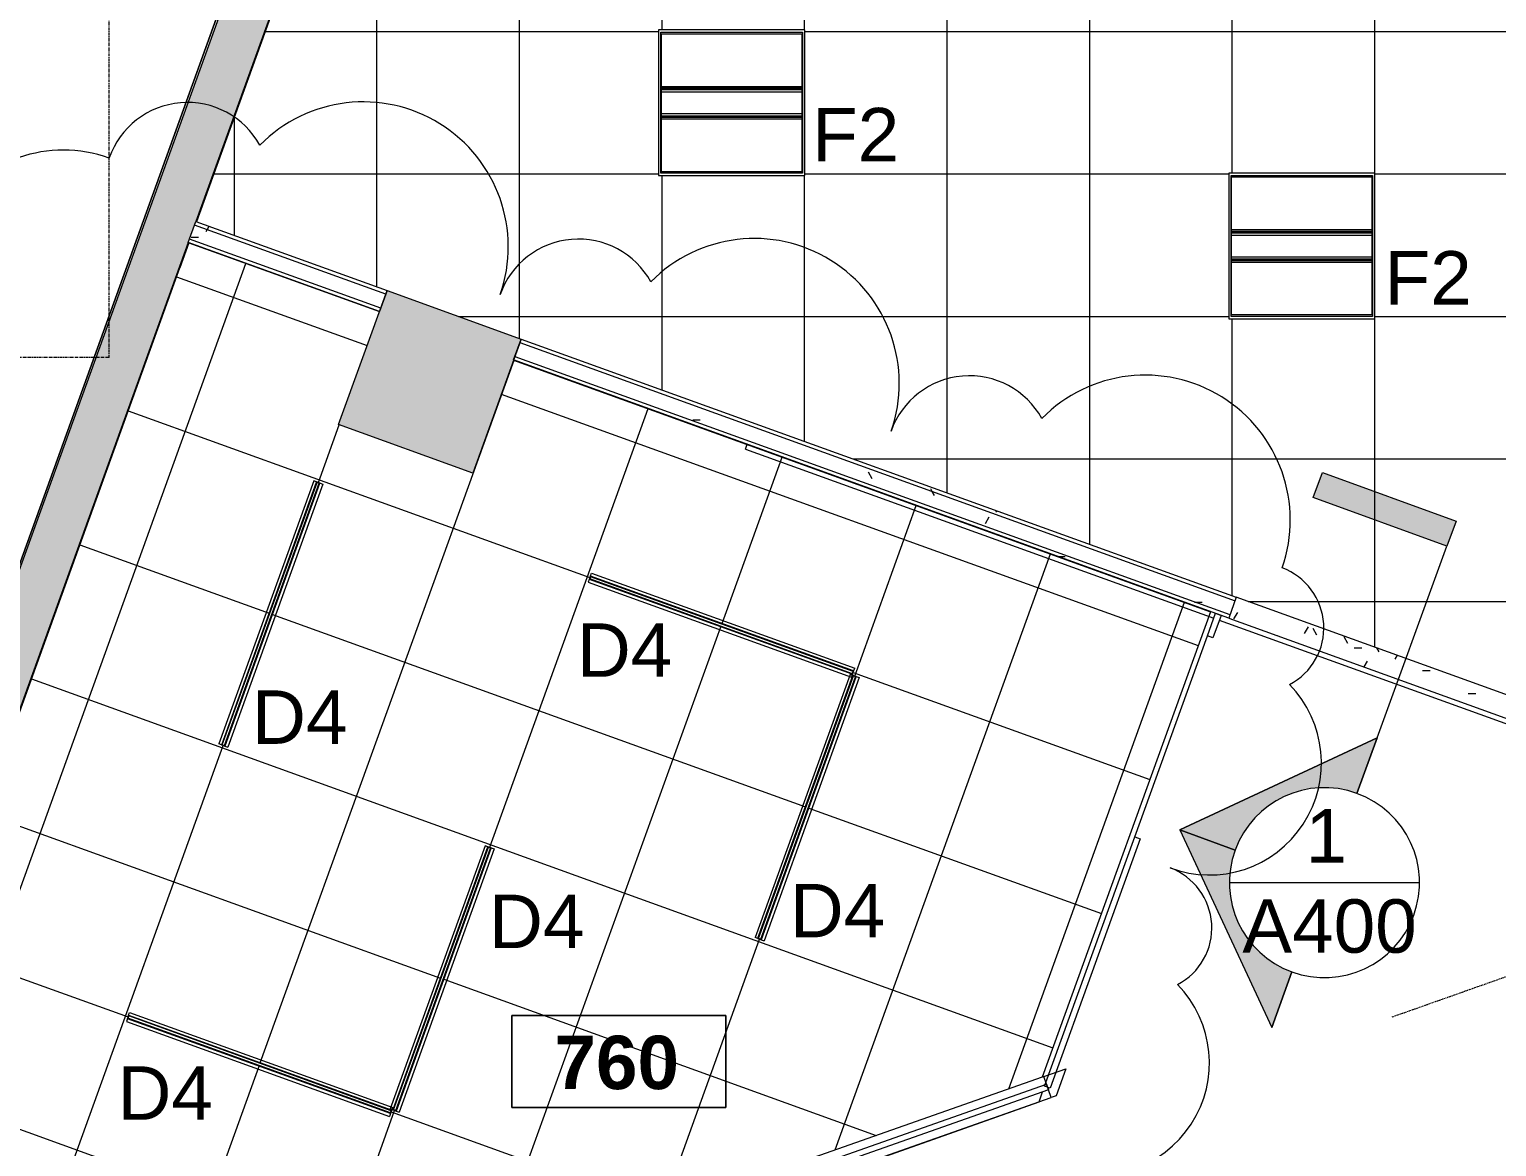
# Model space of a CAD drawing. Header units: inches. Extents: x -2332 to 1043, y -456 to 2193.
# Drawn here: x -1962.6 to -1715.5, y 607.2 to 795.4 of the extents above; entities that cross this region are included whole.
import ezdxf

# ---------------------------------------------------------------- set-up
doc = ezdxf.new("R2010")
doc.units = ezdxf.units.IN
doc.header["$MEASUREMENT"] = 0
for name, pattern in [('Center 1_4_', [0.53125, 0.25, -0.09375, 0.09375, -0.09375]), ('Grid Line 1_2_', [0.875, 0.5, -0.125, 0.125, -0.125]), ('IMPORT-PHANTOM4 _2_', [0])]:
    doc.linetypes.add(name, pattern=pattern)
for name, color, linetype, lineweight in [('5033_00_7th-9th Floors_Updated_dwg', 8, 'Continuous', 9), ('A-Area', 7, 'IMPORT-PHANTOM4 _2_', 9), ('A-AREA-IDEN', 2, 'Continuous', 9), ('A-CLNG', 13, 'Continuous', 13), ('A-CLNG-PATT', 13, 'Continuous', 13), ('A-COLS', 52, 'Continuous', 13), ('A-DETL-CNTR', 5, 'Center 1_4_', 9), ('A-GLAZ-CURT', 52, 'Continuous', 13), ('A-Shell', 7, 'Continuous', 9), ('A-WALL', 113, 'Continuous', 13), ('A-WALL-PATT', 111, 'Continuous', 13), ('E-LITE-EQPM', 33, 'Continuous', 9), ('E-LITE-EQPM-IDEN', 33, 'Continuous', 9), ('G-ANNO-REVC', 71, 'Continuous', 9), ('G-ANNO-SYMB', 111, 'Continuous', 9), ('I-WALL', 2, 'Continuous', 13), ('S-GRID', 1, 'Continuous', 9)]:
    doc.layers.add(name, color=color, linetype=linetype, lineweight=lineweight)
doc.styles.add('Arial', font='arial.ttf', dxfattribs={"height": 9})
doc.styles.add('Swis721 Lt BT_2', font='swissl.ttf', dxfattribs={"height": 9})
doc.styles.add('Swis721 Lt BT_B', font='', dxfattribs={"height": 9})
doc.styles.get('Swis721 Lt BT_B').set_extended_font_data('Swis721 Lt BT', bold=True)
pattern_1 = [(0, (0, 0), (30.72, 7.68), [1.267, -21.773, 1.267, -21.773, -122.88]), (0, (0, 0), (30.72, 7.68), [-46.08, 1.267, -44.813, 1.267, -21.773, -53.76]), (0, (0, 0), (30.72, 7.68), [-115.2, 1.267, -14.093, 1.267, -37.133]), (120, (11.52, 3.84), (-22.011075, 22.7643), [1.267, -21.773, 1.267, -21.773, -122.88]), (120, (11.52, 3.84), (-22.011075, 22.7643), [-46.08, 1.267, -44.813, 1.267, -21.773, -53.76]), (120, (11.52, 3.84), (-22.011075, 22.7643), [-115.2, 1.267, -14.093, 1.267, -37.133]), (240, (15.36, 19.2), (-8.708925, -30.4443), [1.267, -21.773, 1.267, -21.773, -122.88]), (240, (15.36, 19.2), (-8.708925, -30.4443), [-46.08, 1.267, -44.813, 1.267, -21.773, -53.76]), (240, (15.36, 19.2), (-8.708925, -30.4443), [-115.2, 1.267, -14.093, 1.267, -37.133])]

# ---------------------------------------------------------------- blocks, each defined once
blk = doc.blocks.new('5033_00_7th-9th Floors_Updated_dwg-8585573-7TH FLOOR REFLECTED CEILING PLAN')
at = {"layer": 'A-Shell'}
h = blk.add_hatch(color=256, dxfattribs=at)
h.paths.add_polyline_path([(-2160.58, -154.84), (-1982.09, -91.59), (-1982.09, -91.52), (-2160.7, -154.8)], flags=0)
h.paths.add_polyline_path([(-2185.08, -146.11), (-2203.04, -139.22), (-2203.2, -139.65), (-2185.72, -145.88)], flags=0)
h.paths.add_polyline_path([(-2105.55, 107.92), (-2077.03, 187), (-2068.64, 210.29), (-2069.06, 210.44), (-2106.02, 108.09)], flags=0)
h.paths.add_polyline_path([(-2067.37, 213.82), (-2030.37, 316.54), (-2030.71, 316.66), (-2067.79, 213.97)], flags=0)
h.paths.add_polyline_path([(-2029.1, 320.06), (-1992.21, 422.47), (-1992.47, 422.56), (-2029.43, 320.18)], flags=0)
h.paths.add_polyline_path([(-1991.06, 426.04), (-1935.69, 579.4), (-1935.82, 579.44), (-1991.2, 426.09)], flags=0)
h.paths.add_polyline_path([(-1934.42, 582.92), (-1892.13, 700.46), (-1934.55, 582.97)], flags=0)
at = {"layer": 'A-Area', "linetype": 'Continuous', "flags": 128}
blk.add_lwpolyline([(-2099.84, 148.77), (-1872.96, 778.61)], close=True, dxfattribs=at)
at = {"layer": 'A-Shell'}
for p, q in [((-1934.42, 582.92), (-1873.01, 753.39)), ((-1873.01, 753.39), (-1934.42, 582.92)), ((-1937.2, 575.19), (-1935.69, 579.4)), ((-1935.69, 579.4), (-1937.2, 575.19))]:
    blk.add_line(p, q, dxfattribs=at)
blk = doc.blocks.new('Columns 1 - Columns 1-7118049-7TH FLOOR REFLECTED CEILING PLAN')
at = {"layer": 'A-COLS', "lineweight": 9}
h = blk.add_hatch(color=7, dxfattribs=at)
h.paths.add_polyline_path([(862, -405.11), (861.98, -372.97), (801.98, -351.58), (801.98, -383.71), (861.95, -405.09)], flags=0)
h.paths.add_polyline_path([(992.59, -377), (1004.95, -376.98), (1004.95, -365), (986.95, -365), (986.95, -377), (991.45, -377)], flags=0)
h.paths.add_polyline_path([(514, -281.76), (514, -249.63), (453.98, -228.24), (453.98, -260.37), (513.95, -281.74)], flags=0)
h.paths.add_polyline_path([(166, -158.41), (166, -126.28), (105.98, -104.89), (105.98, -137.02), (165.95, -158.39)], flags=0)
h.paths.add_polyline_path([(-182, -35.06), (-182, -2.93), (-242.02, 18.46), (-242.02, -13.67), (-182.05, -35.04)], flags=0)
h.paths.add_polyline_path([(-1982.09, 88.27), (-1922.03, 109.69), (-1922.03, 140.32), (-1982.09, 118.92), (-1982.06, 97), (-1976.88, 98.83), (-1974.21, 91.29), (-1982.09, 88.5), (-1982.09, 88.41)], flags=0)
h.paths.add_polyline_path([(-530, 88.28), (-530, 120.42), (-590.02, 141.81), (-590.02, 109.68), (-530.05, 88.3)], flags=0)
h.paths.add_polyline_path([(829.27, 109), (843.95, 109.02), (843.91, 133), (819.95, 133), (819.95, 109), (828.45, 109)], flags=0)
h.paths.add_polyline_path([(991.45, 115), (1004.95, 115.02), (1004.95, 127), (986.95, 127), (986.95, 115), (990.95, 115)], flags=0)
h.paths.add_polyline_path([(-1634.06, 211.7), (-1574.03, 233.05), (-1574.03, 264.36), (-1634.06, 242.96), (-1634.06, 211.72)], flags=0)
h.paths.add_polyline_path([(-878.47, 211.8), (-878.47, 243.93), (-938.5, 265.32), (-938.5, 233.19), (-878.52, 211.82)], flags=0)
h.paths.add_polyline_path([(483.3, 232), (495.95, 232), (495.95, 256), (472.03, 256), (472.03, 232), (482.96, 232)], flags=0)
h.paths.add_polyline_path([(-1286.05, 334.98), (-1268.05, 341.39), (-1268.05, 345.6), (-1256.05, 349.87), (-1244.05, 345.6), (-1244.05, 341.38), (-1226.05, 335.02), (-1226.06, 367), (-1256.05, 377.69), (-1286.05, 367), (-1286.05, 335.02)], flags=0)
h.paths.add_polyline_path([(-2021.16, 351.64), (-2013.01, 374.21), (-2035.58, 382.36), (-2043.73, 359.79), (-2023.91, 352.63)], flags=0)
h.paths.add_polyline_path([(-208.32, 478), (-200.03, 478), (-200.03, 502), (-219.79, 502), (-224.03, 490.27), (-224.03, 478), (-210.67, 478)], flags=0)
h.paths.add_polyline_path([(-224.03, 501.32), (-223.78, 502), (-224.03, 502)], flags=0)
h.paths.add_polyline_path([(-559.03, 601), (-548.03, 601), (-548.03, 625), (-569.15, 625), (-572.03, 617.05), (-572.03, 601)], flags=0)
h.paths.add_polyline_path([(472.2, 601), (496.2, 601), (496.2, 625), (472.2, 625)], flags=0)
h.paths.add_polyline_path([(831.97, 601.06), (843.95, 601.08), (843.91, 625.06), (819.95, 625.06), (819.95, 601.06), (831.95, 601.06)], flags=0)
h.paths.add_polyline_path([(993.74, 607.06), (1004.95, 607.08), (1004.95, 619.06), (986.95, 619.06), (986.95, 607.06), (991.45, 607.06)], flags=0)
h.paths.add_polyline_path([(-1887.92, 720.64), (-1879.77, 743.21), (-1902.34, 751.36), (-1910.49, 728.79), (-1893.62, 722.69)], flags=0)
h.paths.add_polyline_path([(-903.4, 724), (-896.03, 724), (-896.03, 748), (-920.67, 748), (-920.67, 724), (-910.74, 724)], flags=0)
h.paths.add_polyline_path([(-1610.23, 724), (-1592.03, 724), (-1592.03, 748), (-1616.03, 748), (-1616.03, 724), (-1612.44, 724)], flags=0)
h.paths.add_polyline_path([(-1843.5, 843.64), (-1835.35, 866.21), (-1857.93, 874.36), (-1866.08, 851.79), (-1845.52, 844.36)], flags=0)
h.paths.add_polyline_path([(490.72, 847), (496.2, 847), (496.2, 871), (472.2, 871), (472.2, 847), (477.69, 847)], flags=0)
h.paths.add_polyline_path([(-1612.44, 847), (-1574.05, 847.02), (-1574.06, 871), (-1616.19, 871), (-1616.19, 847)], flags=0)
h.paths.add_polyline_path([(-1243.86, 847.03), (-1243.86, 871), (-1268.03, 871), (-1268.03, 847.03)], flags=0)
h.paths.add_polyline_path([(841.98, 1093), (843.95, 1093.02), (843.91, 1117), (819.95, 1117), (819.95, 1093), (835.45, 1093)], flags=0)
h.paths.add_polyline_path([(495.42, 1093), (495.95, 1093), (495.95, 1117), (471.83, 1117), (471.83, 1093), (495.41, 1093)], flags=0)
h.paths.add_polyline_path([(-1616.3, 1093.21), (-1592.35, 1093.21), (-1592.35, 1117.25), (-1616.3, 1117.25), (-1616.3, 1095.67)], flags=0)
h.paths.add_polyline_path([(-1268.29, 1093.21), (-1244.3, 1093.21), (-1244.3, 1117.25), (-1268.29, 1117.25)], flags=0)
h.paths.add_polyline_path([(991.33, 1099), (1004.95, 1099.02), (1004.95, 1111), (986.95, 1111), (986.95, 1099), (991.2, 1099)], flags=0)
h.paths.add_polyline_path([(-1268.22, 1339.25), (-1244.3, 1339.25), (-1244.3, 1363.25), (-1268.3, 1363.25), (-1268.3, 1339.25)], flags=0)
h.paths.add_polyline_path([(-1616.3, 1339.25), (-1592.3, 1339.25), (-1592.3, 1363.25), (-1616.3, 1363.25), (-1616.3, 1341.67)], flags=0)
h.paths.add_polyline_path([(484, 1462.86), (495.95, 1462.86), (495.95, 1486.86), (471.95, 1486.86), (471.95, 1462.86), (483.85, 1462.86)], flags=0)
h.paths.add_polyline_path([(801.95, 1567), (861.95, 1588.4), (861.95, 1619.14), (850.07, 1619.14), (850, 1619.04), (849.95, 1619.16), (849.95, 1622.86), (801.95, 1605.75), (801.95, 1567.02)], flags=0)
h.paths.add_polyline_path([(-1607.55, 1585.02), (-1592.05, 1585.02), (-1592.05, 1609.02), (-1616.05, 1609.02), (-1616.05, 1585.02)], flags=0)
h.paths.add_polyline_path([(-1256.44, 1585.27), (-1244.3, 1585.27), (-1244.3, 1609.27), (-1268.3, 1609.27), (-1268.3, 1585.27), (-1256.86, 1585.27)], flags=0)
h.paths.add_polyline_path([(-1654.55, 1731.02), (-1654.55, 1776.02), (-1678.05, 1776.02), (-1678.05, 1772.52), (-1658.05, 1772.52), (-1658.05, 1734.52), (-1678.05, 1734.52), (-1678.05, 1731.02), (-1658.05, 1731.02)], flags=0)
h.paths.add_polyline_path([(122.95, 1827.02), (148.95, 1827.02), (148.95, 1853.02), (122.95, 1853.02), (122.95, 1829.42)], flags=0)
h.paths.add_polyline_path([(496.95, 1827.02), (496.95, 1853.02), (470.95, 1853.02), (470.95, 1827.02)], flags=0)
h.paths.add_polyline_path([(-921.05, 1827.02), (-895.05, 1827.02), (-895.05, 1853.02), (-921.05, 1853.02), (-921.05, 1829.42)], flags=0)
h.paths.add_polyline_path([(-572.04, 1827.02), (-547.04, 1827.02), (-547.04, 1853.02), (-573.04, 1853.02), (-573.04, 1827.02)], flags=0)
h.paths.add_polyline_path([(-199.03, 1827.04), (-199.03, 1853.03), (-225.05, 1853.03), (-225.05, 1827.04), (-200.04, 1827.04)], flags=0)
h.paths.add_polyline_path([(-1592.3, 1828.27), (-1592.3, 1852.27), (-1600.05, 1852.27), (-1600.05, 2104.82), (-1574.05, 2104.82), (-1574.05, 2138.82), (-1608.05, 2138.82), (-1608.05, 1852.27), (-1616.3, 1852.27), (-1616.3, 1828.27)], flags=0)
h.paths.add_polyline_path([(-1244.3, 1828.27), (-1244.3, 1852.27), (-1268.3, 1852.27), (-1268.3, 1828.27)], flags=0)
h.paths.add_polyline_path([(-1678.05, 1836.02), (-1620.8, 1836.02), (-1620.8, 1844.02), (-1678.05, 1844.02)], flags=0)
h.paths.add_polyline_path([(831.95, 2100.07), (861.95, 2100.07), (861.95, 2138.82), (801.95, 2138.82), (801.95, 2110.02), (831.95, 2110.02), (831.95, 2104.31)], flags=0)
h.paths.add_polyline_path([(-878.05, 2104.79), (-878.05, 2138.82), (-938.13, 2138.82), (-938.13, 2104.79)], flags=0)
h.paths.add_polyline_path([(-1286.03, 2104.81), (-1225.94, 2104.81), (-1225.94, 2138.82), (-1286.03, 2138.82)], flags=0)
h.paths.add_polyline_path([(454.05, 2104.82), (513.95, 2104.82), (513.95, 2138.82), (454.05, 2138.82)], flags=0)
h.paths.add_polyline_path([(-181.82, 2104.82), (-181.82, 2138.82), (-242.05, 2138.82), (-242.05, 2104.82)], flags=0)
h.paths.add_polyline_path([(-590.05, 2104.82), (-530.05, 2104.82), (-530.05, 2138.82), (-590.05, 2138.82)], flags=0)
h.paths.add_polyline_path([(165.96, 2104.82), (165.96, 2138.82), (105.95, 2138.82), (105.95, 2104.82)], flags=0)
at = {"layer": 'A-COLS', "color": 8, "lineweight": 20}
for p, q in [((-1910.49, 728.79), (-1902.34, 751.36)), ((-1902.34, 751.36), (-1879.77, 743.21)), ((-1879.77, 743.21), (-1887.92, 720.64)), ((-1887.92, 720.64), (-1910.49, 728.79))]:
    blk.add_line(p, q, dxfattribs=at)
blk = doc.blocks.new('TBARLED SMARTLIGHT 9-16_DIFFUSING 2_ and 4_ - Type D_4_ 9_16 - Diffusing Lens-V32-7TH FLOOR REFLECTED CEILING PLAN')
at = {"layer": 'E-LITE-EQPM'}
for p, q in [((-0.8, 23.56), (-0.8, -23.56)), ((-0.3, 23.56), (-0.8, 23.56)), ((-0.3, 23.56), (0.3, 23.56)), ((-0.3, 23.52), (-0.3, 23.56)), ((-0.3, 23.52), (-0.21, 23.52)), ((-0.3, -23.52), (-0.3, 23.52)), ((0.3, 23.52), (-0.3, 23.52)), ((-0.21, -23.52), (-0.21, 23.52)), ((-0.2, 23.5), (0.2, 23.5)), ((-0.2, -23.5), (-0.2, 23.5)), ((0.2, -23.5), (0.2, 23.5)), ((0.21, 23.52), (0.3, 23.52)), ((0.21, -23.52), (0.21, 23.52)), ((0.3, 23.56), (0.3, 23.52)), ((0.3, 23.56), (0.8, 23.56)), ((0.3, -23.52), (0.3, 23.52)), ((0.8, 23.56), (0.8, -23.56)), ((-0.3, -23.56), (-0.8, -23.56)), ((-0.21, -23.52), (-0.3, -23.52)), ((-0.3, -23.52), (0.3, -23.52)), ((-0.3, -23.56), (-0.3, -23.52)), ((0.3, -23.56), (-0.3, -23.56)), ((0.2, -23.5), (-0.2, -23.5)), ((0.3, -23.52), (0.21, -23.52)), ((0.3, -23.52), (0.3, -23.56)), ((0.3, -23.56), (0.8, -23.56))]:
    blk.add_line(p, q, dxfattribs=at)
blk = doc.blocks.new('L-Recessed-Axis-Plano - Type F2_2 X 2-8681947-7TH FLOOR REFLECTED CEILING PLAN')
at = {"layer": 'E-LITE-EQPM'}
for p, q in [((11.91, 11.87), (-11.91, 11.87)), ((-11.91, 11.87), (-11.91, -11.88)), ((-11.88, -11.56), (-11.88, 11.56)), ((-11.88, 11.56), (11.87, 11.56)), ((11.87, 11.56), (11.87, -11.56)), ((11.91, -11.88), (11.91, 11.87)), ((-11.88, 2.74), (11.87, 2.74)), ((11.87, 2.51), (-11.88, 2.51)), ((-11.88, 2.3), (11.87, 2.3)), ((-11.88, 2.2), (11.87, 2.2)), ((-11.88, 1.83), (11.87, 1.83)), ((-11.88, -1.83), (11.87, -1.83)), ((-11.88, -2.2), (11.87, -2.2)), ((-11.88, -2.3), (11.87, -2.3)), ((-11.88, -2.51), (11.87, -2.51)), ((-11.88, -2.74), (11.87, -2.74)), ((-11.91, -11.88), (11.91, -11.88)), ((11.87, -11.56), (-11.88, -11.56))]:
    blk.add_line(p, q, dxfattribs=at)
blk = doc.blocks.new('System Panel - Glazed-9755922-7TH FLOOR REFLECTED CEILING PLAN')
at = {"layer": 'A-GLAZ-CURT'}
for p, q in [((-63.46, -0.5), (-63.46, 0.5)), ((-63.46, 0.5), (63.46, 0.5)), ((63.46, 0.5), (63.46, -0.5)), ((63.46, -0.5), (-63.46, -0.5))]:
    blk.add_line(p, q, dxfattribs=at)
blk = doc.blocks.new('System Panel - Glazed-9757070-7TH FLOOR REFLECTED CEILING PLAN')
at = {"layer": 'A-GLAZ-CURT'}
for p, q in [((-42.33, -0.5), (-42.33, 0.5)), ((-42.33, 0.5), (2.3, 0.5)), ((2.3, 0.5), (2.3, -0.5)), ((38.3, -0.5), (38.3, 0.5)), ((38.3, 0.5), (42.33, 0.5)), ((42.33, 0.5), (42.33, -0.5)), ((2.3, -0.5), (-42.33, -0.5)), ((42.33, -0.5), (38.3, -0.5))]:
    blk.add_line(p, q, dxfattribs=at)
blk = doc.blocks.new('TBARLED SMARTLIGHT 9-16_DIFFUSING 2_ and 4_ - Type D_4_ 9_16 - Diffusing Lens-7718957-7TH FLOOR REFLECTED CEILING PLAN')
at = {"layer": 'E-LITE-EQPM'}
for p, q in [((-0.8, 23.56), (-0.8, -23.56)), ((-0.3, 23.56), (-0.8, 23.56)), ((-0.3, 23.56), (0.3, 23.56)), ((-0.3, 23.52), (-0.3, 23.56)), ((-0.3, 23.52), (-0.21, 23.52)), ((-0.3, -23.52), (-0.3, 23.52)), ((0.3, 23.52), (-0.3, 23.52)), ((-0.21, -23.52), (-0.21, 23.52)), ((-0.2, 23.5), (0.2, 23.5)), ((-0.2, -23.5), (-0.2, 23.5)), ((0.2, -23.5), (0.2, 23.5)), ((0.21, 23.52), (0.3, 23.52)), ((0.21, -23.52), (0.21, 23.52)), ((0.3, 23.56), (0.3, 23.52)), ((0.3, 23.56), (0.8, 23.56)), ((0.3, -23.52), (0.3, 23.52)), ((0.8, 23.56), (0.8, -23.56)), ((-0.3, -23.56), (-0.8, -23.56)), ((-0.21, -23.52), (-0.3, -23.52)), ((-0.3, -23.52), (0.3, -23.52)), ((-0.3, -23.56), (-0.3, -23.52)), ((0.3, -23.56), (-0.3, -23.56)), ((0.2, -23.5), (-0.2, -23.5)), ((0.3, -23.52), (0.21, -23.52)), ((0.3, -23.52), (0.3, -23.56)), ((0.3, -23.56), (0.8, -23.56))]:
    blk.add_line(p, q, dxfattribs=at)
blk = doc.blocks.new('Room Tag - Number Only-4120135-7TH FLOOR REFLECTED CEILING PLAN')
at = {"layer": 'A-AREA-IDEN'}
for p, q in [((-0.1881, -0.1636), (-0.1881, -0.0018)), ((-0.1881, -0.0018), (0.1869, -0.0018)), ((0.1869, -0.0018), (-0.1881, -0.0018)), ((-0.1881, -0.0018), (-0.1881, -0.1636)), ((0.1869, -0.0018), (0.1869, -0.1636)), ((0.1869, -0.1636), (0.1869, -0.0018)), ((0.1869, -0.1636), (-0.1881, -0.1636)), ((-0.1881, -0.1636), (0.1869, -0.1636))]:
    blk.add_line(p, q, dxfattribs=at)
blk = doc.blocks.new('Drafting View - 3_32_ x 3_8_-334918-7TH FLOOR REFLECTED CEILING PLAN')
at = {"layer": 'G-ANNO-SYMB'}
blk.add_hatch(color=256, dxfattribs=at).paths.add_polyline_path([(0, 0.2495), (0, 0), (-0.0469, 0), (-0.0469, 0.2495)], flags=0)
for p, q in [((0, 0.2495), (-0.0469, 0.2495)), ((-0.0469, 0.2495), (-0.0469, 0)), ((0, 0), (0, 0.2495)), ((-0.0469, 0), (0, 0))]:
    blk.add_line(p, q, dxfattribs=at)
blk = doc.blocks.new('Drafting View - Section Head - Filled-1367765-7TH FLOOR REFLECTED CEILING PLAN')
at = {"layer": 'G-ANNO-SYMB'}
h = blk.add_hatch(color=256, dxfattribs=at)
edge = h.paths.add_edge_path(flags=0)
edge.add_line((-0.5202, 0), (-0.25, 0.2702))
edge.add_line((-0.25, 0.2702), (-0.25, 0.1667))
edge.add_arc((-0.25, 0), 0.1667, 90, 180)
edge.add_line((-0.4167, 0), (-0.5202, 0))
h = blk.add_hatch(color=256, dxfattribs=at)
edge = h.paths.add_edge_path(flags=0)
edge.add_line((0.0202, 0), (-0.0833, 0))
edge.add_arc((-0.25, 0), 0.1667, 0, 90)
edge.add_line((-0.25, 0.1667), (-0.25, 0.2702))
edge.add_line((-0.25, 0.2702), (0.0202, 0))
for p, q in [((-0.25, 0.2702), (-0.5202, 0)), ((-0.25, 0.2702), (-0.5202, 0)), ((-0.25, 0.2702), (0.0202, 0)), ((-0.25, 0.1667), (-0.25, 0.2702)), ((0.0202, 0), (-0.25, 0.2702)), ((-0.25, 0.2702), (-0.25, 0.1667)), ((-0.5202, 0), (-0.4167, 0)), ((-0.0833, 0), (0.0202, 0)), ((-0.5202, 0), (-0.4167, 0)), ((-0.4167, 0), (-0.5202, 0)), ((0.0202, 0), (-0.0833, 0)), ((-0.0833, 0), (0.0202, 0))]:
    blk.add_line(p, q, dxfattribs=at)
for start, end in [(0, 180), (360, 180), (90, 180), (0, 90), (180, 360)]:
    blk.add_arc((-0.25, 0), 0.1667, start, end, dxfattribs=at)
blk = doc.blocks.new('Family - ___-9771844-7TH FLOOR REFLECTED CEILING PLAN')
at = {"layer": 'G-ANNO-REVC'}
for centre, radius, start, end in [((-1906.33, 758.74), 24.41, 340.7323, 135.5235), ((-1935.95, 769.1), 13.95, 28.922, 160.7323), ((-1956.82, 752.12), 22.91, 70.3499, 225.1411), ((-1870.12, 746.09), 13.95, 28.922, 160.7323), ((-1840.5, 735.73), 24.41, 340.7323, 135.5235), ((-1804.3, 723.07), 13.95, 28.922, 160.7323), ((-1774.67, 712.72), 24.41, 340.7323, 135.5235), ((-1755.4, 694.56), 10.79, 297.7221, 69.5324), ((-1763.89, 671.82), 18.88, 249.5324, 44.3237), ((-1774.26, 644.03), 10.79, 297.7221, 69.5324), ((-1782.75, 621.29), 18.88, 249.5324, 44.3237)]:
    blk.add_arc(centre, radius, start, end, dxfattribs=at)

msp = doc.modelspace()

# ---------------------------------------------------------------- hatches: boundary and pattern name
at = {"layer": 'A-CLNG-PATT'}
h = msp.add_hatch(dxfattribs=at)
h.set_pattern_fill('FP_31', color=256, style=0, pattern_type=2)
h.set_pattern_definition([(0, (-1712.048, 842.996), (0, -24), []), (270, (-1712.048, 842.996), (-24, -1e-15), [])])
h.paths.add_polyline_path([(-1709.00396, 681.5485), (-1616.19397, 714.4103), (-1616.19397, 803.37288), (-1616.94397, 803.37288), (-1616.94397, 804.87288), (-1616.19397, 804.87288), (-1616.19397, 841.12288), (-1616.94397, 841.12288), (-1616.94397, 842.62288), (-1616.19397, 842.62288), (-1616.19397, 870.99788), (-1556.69324, 871.01665), (-1556.69324, 945.24788), (-1634.19324, 945.24788), (-1634.19324, 944.49788), (-1635.69324, 944.49788), (-1635.69324, 945.24788), (-1671.94324, 945.24788), (-1671.94324, 944.49788), (-1673.44324, 944.49788), (-1673.44324, 945.24788), (-1868.58147, 945.24788), (-1934.41061, 762.94014), (-1709.01634, 681.55297)], flags=0)
h.paths.add_polyline_path([(-1737.26713, 746.60795), (-1760.63147, 746.60795), (-1760.63147, 771.17045), (-1736.00647, 771.17045), (-1736.00647, 746.60795)], flags=0)
h.paths.add_polyline_path([(-1688.63147, 746.60795), (-1688.63147, 771.17045), (-1664.00647, 771.17045), (-1664.00647, 746.60795), (-1685.1505, 746.60795)], flags=0)
h.paths.add_polyline_path([(-1832.00406, 770.72779), (-1856.62906, 770.72779), (-1856.62906, 795.29029), (-1832.00406, 795.29029), (-1832.00406, 771.17045)], flags=0)
h.paths.add_polyline_path([(-1728.64922, 795.45051), (-1845.51918, 837.98781), (-1845.6067, 837.8138), (-1868.18016, 845.96481), (-1855.88921, 880.00348), (-1832.27302, 871.47689), (-1716.44887, 829.30172), (-1728.64054, 795.47461)], flags=0)
h.paths.add_polyline_path([(-1685.1505, 818.60795), (-1688.63147, 818.60795), (-1688.63147, 843.17045), (-1664.00647, 843.17045), (-1664.00647, 818.60795)], flags=0)
h.paths.add_polyline_path([(-1633.03388, 839.62288), (-1652.94397, 839.62288), (-1652.94397, 840.99788), (-1616.94397, 840.99788), (-1616.94397, 839.62288), (-1631.22108, 839.62288)], flags=0)
h.paths.add_polyline_path([(-1847.86021, 842.6145), (-1847.03161, 844.90924), (-1862.55086, 850.51305), (-1863.37947, 848.21832), (-1848.07248, 842.69115)], flags=0)
h.paths.add_polyline_path([(-1838.8806, 867.4827), (-1838.11645, 869.59896), (-1853.6357, 875.20278), (-1854.39986, 873.08651), (-1840.99687, 868.24686)], flags=0)
h.paths.add_polyline_path([(-1832.51277, 890.60795), (-1832.51277, 915.17045), (-1807.88777, 915.17045), (-1807.88777, 890.60795), (-1826.56472, 890.60795)], flags=0)
h.paths.add_polyline_path([(-1760.63147, 890.60795), (-1760.63147, 915.17045), (-1736.00647, 915.17045), (-1736.00647, 890.60795), (-1737.26713, 890.60795)], flags=0)
h.paths.add_polyline_path([(-1688.63147, 890.60795), (-1688.63147, 915.17045), (-1664.00647, 915.17045), (-1664.00647, 890.60795), (-1685.1505, 890.60795)], flags=0)
h.paths.add_polyline_path([(-1616.63147, 890.60795), (-1616.63147, 915.17045), (-1592.00647, 915.17045), (-1592.00647, 890.60795), (-1616.19397, 890.60795)], flags=0)
h = msp.add_hatch(dxfattribs=at)
h.set_pattern_fill('FP_20', color=256, style=0, pattern_type=2)
h.set_pattern_definition([(250.146, (-1921.906, 696.893), (-22.5735, 8.151), []), (160.146, (-1921.906, 696.893), (8.151, 22.5735), [])])
h.paths.add_polyline_path([(-1910.87991, 577.10409), (-1792.01458, 618.90161), (-1763.69905, 697.28219), (-1881.04387, 739.67383), (-1887.91833, 720.63564), (-1910.49179, 728.78665), (-1903.62938, 747.833), (-1935.68421, 759.41303), (-1991.05959, 606.05601), (-1911.05412, 577.16699)], flags=0)
h.paths.add_polyline_path([(-1901.72417, 612.74101), (-1946.0481, 628.74585), (-1945.83287, 629.296), (-1901.52361, 613.29646), (-1901.69971, 612.80878)], flags=0)
h.paths.add_polyline_path([(-1900.78608, 613.18136), (-1901.34153, 613.38193), (-1885.3367, 657.70586), (-1884.78125, 657.50529), (-1900.77016, 613.22545)], flags=0)
h.paths.add_polyline_path([(-1839.33715, 642.02627), (-1839.8926, 642.22684), (-1823.8622, 686.54154), (-1823.33231, 686.3502), (-1839.32123, 642.07036)], flags=0)
h.paths.add_polyline_path([(-1929.63099, 674.6303), (-1930.18644, 674.83086), (-1914.1816, 719.15479), (-1913.62616, 718.95423), (-1929.61507, 674.67439)], flags=0)
h.paths.add_polyline_path([(-1823.97323, 686.73284), (-1868.29716, 702.73768), (-1868.08192, 703.28783), (-1823.77267, 687.28829), (-1823.94876, 686.80061)], flags=0)
at = {"layer": 'A-WALL', "lineweight": 9}
h = msp.add_hatch(dxfattribs=at)
h.set_pattern_fill('FP_36', color=256, style=0, pattern_type=2)
h.set_pattern_definition([(0, (0, 0), (15.36, 3.84), [1.267, -10.253, 1.267, -10.253, -61.44]), (0, (0, 0), (15.36, 3.84), [-23.04, 1.267, -21.773, 1.267, -10.253, -26.88]), (0, (0, 0), (15.36, 3.84), [-57.6, 1.267, -6.413, 1.267, -17.933]), (120, (5.76, 1.92), (-11.0055376, 11.38215), [1.267, -10.253, 1.267, -10.253, -61.44]), (120, (5.76, 1.92), (-11.0055376, 11.38215), [-23.04, 1.267, -21.773, 1.267, -10.253, -26.88]), (120, (5.76, 1.92), (-11.0055376, 11.38215), [-57.6, 1.267, -6.413, 1.267, -17.933]), (240, (7.68, 9.6), (-4.3544624, -15.22215), [1.267, -10.253, 1.267, -10.253, -61.44]), (240, (7.68, 9.6), (-4.3544624, -15.22215), [-23.04, 1.267, -21.773, 1.267, -10.253, -26.88]), (240, (7.68, 9.6), (-4.3544624, -15.22215), [-57.6, 1.267, -6.413, 1.267, -17.933])])
h.paths.add_polyline_path([(-1714.59007, 679.5786), (-1709.01634, 681.55297), (-1759.35116, 699.72827), (-1760.62528, 696.20136), (-1720.04555, 681.5485)], flags=0)
h.paths.add_polyline_path([(-1763.15641, 696.18502), (-1762.85931, 697.00804), (-1763.69905, 697.28219), (-1763.98706, 696.48496), (-1763.20165, 696.20136)], flags=0)
at = {"layer": 'A-WALL-PATT', "lineweight": 9}
msp.add_hatch(color=7, dxfattribs=at).paths.add_polyline_path([(-2193.54384, 45.72633), (-1865.8487, 953.24788), (-1873.37319, 955.96488), (-2201.01398, 48.59384), (-2200.33169, 48.33194)], flags=0)
h = msp.add_hatch(dxfattribs=at)
h.set_pattern_fill('FP_1', color=256, style=0, pattern_type=2)
h.set_pattern_definition(pattern_1)
h.paths.add_polyline_path([(-1903.40211, 748.42086), (-1902.55305, 750.77226), (-1934.76082, 762.4021), (-1935.60989, 760.0507), (-1910.49179, 750.98085)], flags=0)
h = msp.add_hatch(dxfattribs=at)
h.set_pattern_fill('FP_1', color=256, style=0, pattern_type=2)
h.set_pattern_definition(pattern_1)
h.paths.add_polyline_path([(-1902.55305, 750.77226), (-1902.34079, 751.36011), (-1934.54856, 762.98995), (-1934.76082, 762.4021), (-1904.18105, 751.36011)], flags=0)
h = msp.add_hatch(dxfattribs=at)
h.set_pattern_fill('FP_1', color=256, style=0, pattern_type=2)
h.set_pattern_definition(pattern_1)
h.paths.add_polyline_path([(-1760.41293, 696.78918), (-1759.56351, 699.14045), (-1879.97959, 742.62125), (-1880.82865, 740.26985), (-1763.69905, 697.97576)], flags=0)
h = msp.add_hatch(dxfattribs=at)
h.set_pattern_fill('FP_1', color=256, style=0, pattern_type=2)
h.set_pattern_definition(pattern_1)
h.paths.add_polyline_path([(-1759.56351, 699.14045), (-1759.35116, 699.72827), (-1879.76733, 743.2091), (-1879.97959, 742.62125), (-1763.69905, 700.63374)], flags=0)
h = msp.add_hatch(dxfattribs=at)
h.set_pattern_fill('FP_1', color=256, style=0, pattern_type=2)
h.set_pattern_definition(pattern_1)
h.paths.add_polyline_path([(-1760.62528, 696.20136), (-1760.41293, 696.78918), (-1880.82865, 740.26985), (-1881.04092, 739.682), (-1762.25319, 696.78918)], flags=0)

# ---------------------------------------------------------------- linework, layer by layer
at = {"layer": 'A-CLNG'}
for p, q in [((-1934.41061, 762.94014), (-1868.58147, 945.24788)), ((-1832.00406, 795.29029), (-1856.62906, 795.29029)), ((-1856.62906, 795.29029), (-1856.62906, 770.72779)), ((-1832.00406, 770.72779), (-1832.00406, 795.29029)), ((-1736.00647, 771.17045), (-1760.63147, 771.17045)), ((-1760.63147, 771.17045), (-1760.63147, 746.60795)), ((-1736.00647, 746.60795), (-1736.00647, 771.17045)), ((-1856.62906, 770.72779), (-1832.00406, 770.72779)), ((-1991.05959, 606.05601), (-1935.68421, 759.41303)), ((-1935.68421, 759.41303), (-1903.61611, 747.82821)), ((-1760.63147, 746.60795), (-1736.00647, 746.60795)), ((-1881.04387, 739.67383), (-1763.69905, 697.28219)), ((-1709.00396, 681.5485), (-1759.35116, 699.72827)), ((-1763.69905, 697.28219), (-1792.01458, 618.90161)), ((-1760.62528, 696.20136), (-1709.01634, 677.56599)), ((-1776.45349, 659.3596), (-1764.22691, 693.21999)), ((-1792.01458, 618.90161), (-1910.87991, 577.10409)), ((-1792.56801, 614.73192), (-1791.96517, 616.40143)), ((-1911.34242, 572.67674), (-1792.56801, 614.73192))]:
    msp.add_line(p, q, dxfattribs=at)
at = {"layer": 'A-DETL-CNTR'}
msp.add_line((-947.01291, 907.33111), (-1733.18643, 628.96586), dxfattribs=at)
at = {"layer": 'A-WALL', "color": 8, "lineweight": 20}
for p, q in [((-2203.73153, 41.06785), (-1873.37319, 955.96488)), ((-1868.73741, 945.24788), (-1934.54856, 762.98995)), ((-1935.82215, 759.46285), (-1991.19754, 606.10582))]:
    msp.add_line(p, q, dxfattribs=at)
at = {"layer": 'A-WALL'}
for p, q in [((-1935.82215, 759.46285), (-1934.54856, 762.98995)), ((-1902.55305, 750.77226), (-1934.76082, 762.4021)), ((-1903.40211, 748.42086), (-1935.60989, 760.0507)), ((-1879.97959, 742.62125), (-1759.56351, 699.14045)), ((-1880.82865, 740.26985), (-1760.41293, 696.78918))]:
    msp.add_line(p, q, dxfattribs=at)
at = {"layer": 'A-WALL', "lineweight": 9}
for p, q in [((-1842.01232, 724.65895), (-1841.71515, 725.48194)), ((-1842.01232, 724.65895), (-1763.15641, 696.18502)), ((-1762.21585, 695.8454), (-1709.03042, 676.64078))]:
    msp.add_line(p, q, dxfattribs=at)
at = {"layer": 'G-ANNO-SYMB'}
for p, q in [((-1736.29763, 674.20359), (-1723.8849, 708.30731)), ((-1760.50612, 651.65097), (-1728.50612, 651.65097))]:
    msp.add_line(p, q, dxfattribs=at)
at = {"layer": 'I-WALL'}
for p, q in [((-1934.54856, 762.98995), (-1902.34079, 751.36011)), ((-1903.61438, 747.833), (-1935.82215, 759.46285)), ((-1902.34079, 751.36011), (-1903.61438, 747.833)), ((-1881.04092, 739.682), (-1879.76733, 743.2091)), ((-1879.76733, 743.2091), (-1759.35116, 699.72827)), ((-1760.62528, 696.20136), (-1881.04092, 739.682)), ((-1759.35116, 699.72827), (-1760.62528, 696.20136)), ((-1791.77444, 618.98606), (-1788.04625, 620.29703)), ((-1788.04625, 620.29703), (-1789.69125, 615.7435)), ((-1790.53046, 615.4484), (-1791.77444, 618.98606)), ((-1789.69125, 615.7435), (-1790.53046, 615.4484))]:
    msp.add_line(p, q, dxfattribs=at)
at = {"layer": 'I-WALL', "lineweight": 9}
for p, q in [((-1791.77444, 618.98606), (-1792.01458, 618.90161)), ((-1905.30261, 575.09019), (-1790.53046, 615.4484))]:
    msp.add_line(p, q, dxfattribs=at)
at = {"layer": 'S-GRID', "linetype": 'Grid Line 1_2_'}
for q in [(-1949.11821, 964.9328), (-2078.45927, 740.07338)]:
    msp.add_line((-1949.11821, 740.07338), q, dxfattribs=at)

# ---------------------------------------------------------------- block references
at = {"layer": '5033_00_7th-9th Floors_Updated_dwg', "color": 7}
msp.add_blockref('5033_00_7th-9th Floors_Updated_dwg-8585573-7TH FLOOR REFLECTED CEILING PLAN', (0, 180.01878), dxfattribs=at)
at = {"layer": 'A-AREA-IDEN', "xscale": 95.99999999999994, "yscale": 95.99999999999994, "zscale": 95.99999999999994}
msp.add_blockref('Room Tag - Number Only-4120135-7TH FLOOR REFLECTED CEILING PLAN', (-1863.25746, 629.47077), dxfattribs=at)
at = {"layer": 'A-COLS', "lineweight": 9}
msp.add_blockref('Columns 1 - Columns 1-7118049-7TH FLOOR REFLECTED CEILING PLAN', (0, 0), dxfattribs=at)
at = {"layer": 'A-GLAZ-CURT', "lineweight": 9}
for name, p, rotation in [('System Panel - Glazed-9757070-7TH FLOOR REFLECTED CEILING PLAN', (-1776.77064, 657.02769), 70.13739187773511), ('System Panel - Glazed-9755922-7TH FLOOR REFLECTED CEILING PLAN', (-1851.02036, 596.16542), 19.37359312417762)]:
    msp.add_blockref(name, p, dxfattribs=dict(at, rotation=rotation))
at = {"layer": 'E-LITE-EQPM', "extrusion": (0, 0, -1)}
for name, p, rotation in [('L-Recessed-Axis-Plano - Type F2_2 X 2-8681947-7TH FLOOR REFLECTED CEILING PLAN', (1844.31656, 783.00904), 180), ('L-Recessed-Axis-Plano - Type F2_2 X 2-8681947-7TH FLOOR REFLECTED CEILING PLAN', (1748.31897, 758.8892), 180), ('TBARLED SMARTLIGHT 9-16_DIFFUSING 2_ and 4_ - Type D_4_ 9_16 - Diffusing Lens-V32-7TH FLOOR REFLECTED CEILING PLAN', (1921.9063, 696.89254), 19.85404288447717), ('TBARLED SMARTLIGHT 9-16_DIFFUSING 2_ and 4_ - Type D_4_ 9_16 - Diffusing Lens-7718957-7TH FLOOR REFLECTED CEILING PLAN', (1846.03491, 695.01299), 289.8540428844772), ('TBARLED SMARTLIGHT 9-16_DIFFUSING 2_ and 4_ - Type D_4_ 9_16 - Diffusing Lens-V32-7TH FLOOR REFLECTED CEILING PLAN', (1831.61246, 664.28852), 19.85404288447717), ('TBARLED SMARTLIGHT 9-16_DIFFUSING 2_ and 4_ - Type D_4_ 9_16 - Diffusing Lens-V32-7TH FLOOR REFLECTED CEILING PLAN', (1893.06139, 635.44361), 19.85404288447717), ('TBARLED SMARTLIGHT 9-16_DIFFUSING 2_ and 4_ - Type D_4_ 9_16 - Diffusing Lens-7718957-7TH FLOOR REFLECTED CEILING PLAN', (1923.78586, 621.02116), 289.8540428844772)]:
    msp.add_blockref(name, p, dxfattribs=dict(at, rotation=rotation))
at = {"layer": 'G-ANNO-REVC'}
msp.add_blockref('Family - ___-9771844-7TH FLOOR REFLECTED CEILING PLAN', (0, 0), dxfattribs=at)
at = {"layer": 'G-ANNO-SYMB', "extrusion": (0, 0, -1), "xscale": 95.99999999999994, "yscale": 95.99999999999994, "zscale": 95.99999999999994, "rotation": 290.0000000000005}
msp.add_blockref('Drafting View - 3_32_ x 3_8_-334918-7TH FLOOR REFLECTED CEILING PLAN', (1723.8849, 708.30731), dxfattribs=at)
at = {"layer": 'G-ANNO-SYMB', "xscale": 95.99999999999994, "yscale": 95.99999999999994, "zscale": 95.99999999999994, "rotation": 69.99999999999976}
msp.add_blockref('Drafting View - Section Head - Filled-1367765-7TH FLOOR REFLECTED CEILING PLAN', (-1736.29763, 674.20359), dxfattribs=at)

# ---------------------------------------------------------------- texts
at = {"layer": 'A-AREA-IDEN', "insert": (-1874.15326, 625.86859), "char_height": 9, "width": 25.452, "attachment_point": 1, "style": 'Swis721 Lt BT_B'}
msp.add_mtext('760', dxfattribs=at)
at = {"layer": 'E-LITE-EQPM-IDEN', "char_height": 9, "attachment_point": 1, "style": 'Arial'}
for s, insert, width in [('F2', (-1830.76999, 782.13014), 17.877), ('F2', (-1734.38464, 758.01031), 17.877), ('D4', (-1870.37871, 695.31829), 19.695), ('D4', (-1925.06929, 684.02542), 19.695), ('D4', (-1834.53397, 651.44245), 19.695), ('D4', (-1885.16975, 649.6224), 19.695), ('D4', (-1947.72161, 620.7144), 19.695)]:
    msp.add_mtext(s, dxfattribs=dict(at, insert=insert, width=width))
at = {"layer": 'G-ANNO-SYMB', "char_height": 9, "attachment_point": 1, "style": 'Swis721 Lt BT_2'}
for s, insert, width in [('1', (-1747.69481, 664.02671), 8.181), ('A400', (-1758.33418, 648.84174), 33.936)]:
    msp.add_mtext(s, dxfattribs=dict(at, insert=insert, width=width))

doc.saveas('drawing.dxf')
